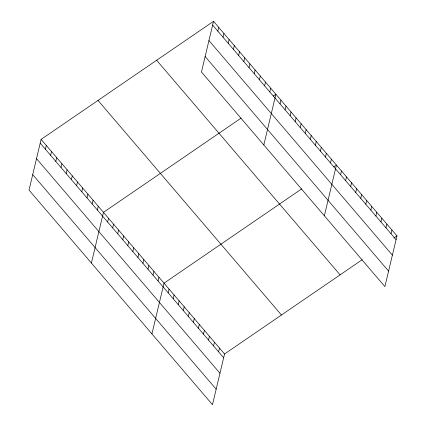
<?xml version="1.0" encoding="UTF-8"?>
<svg xmlns="http://www.w3.org/2000/svg" width="426" height="426" viewBox="0 0 426 426"><rect width="100%" height="100%" fill="white"/><g stroke="black" fill="none" stroke-linecap="round" stroke-linejoin="round"><path stroke-width="0.64" d="M213.527 21.3L201.45 72.005L384.896 286.607L396.973 235.903L213.527 21.3L41.104 139.393L29.027 190.097L212.473 404.7L224.55 353.995L362.201 259.716M45.406 149.238L46.301 145.474M50.603 155.314L51.498 151.555M55.801 161.395L56.695 157.636M60.998 167.477L61.898 163.717M66.195 173.558L67.095 169.793M71.392 179.639L72.292 175.874M76.589 185.72L77.489 181.955M81.792 191.801L82.687 188.036M86.989 197.877L87.884 194.118M92.186 203.958L93.081 200.199M97.384 210.039L98.278 206.28M91.398 263.066L103.475 212.356L241.127 118.082M107.624 222.021L108.523 218.261M112.672 227.921L113.566 224.161M117.714 233.826L118.609 230.061M122.757 239.726L123.657 235.961M127.805 245.626L128.7 241.867M132.848 251.532L133.743 247.767M137.891 257.432L138.791 253.667M142.939 263.332L143.834 259.572M147.982 269.232L148.882 265.473M153.03 275.137L153.924 271.373M158.073 281.038L158.967 277.273M217.83 31.141L218.73 27.381M151.933 333.883L164.015 283.178L301.667 188.899M223.027 37.222L223.927 33.462M168.163 292.838L169.058 289.078M228.224 43.303L229.124 39.543M173.206 298.743L174.101 294.978M233.421 49.384L234.321 45.619M178.249 304.643L179.149 300.878M238.624 55.465L239.518 51.7M183.297 310.543L184.192 306.784M243.821 61.546L244.716 57.782M188.34 316.443L189.235 312.684M249.018 67.622L249.913 63.863M193.388 322.349L194.283 318.584M254.215 73.703L255.11 69.944M198.431 328.249L199.325 324.484M259.413 79.784L260.307 76.025M203.474 334.149L204.374 330.39M264.61 85.866L265.505 82.101M208.522 340.049L209.416 336.29M269.807 91.947L270.702 88.182M213.564 345.955L214.459 342.19M263.822 144.968L275.899 94.263L273.268 96.068M218.607 351.855L219.507 348.09M280.047 103.928L280.947 100.163M285.095 109.828L285.99 106.069M290.138 115.734L291.038 111.969M295.186 121.634L296.081 117.869M300.229 127.534L301.123 123.774M305.272 133.434L306.172 129.674M310.32 139.339L311.214 135.575M315.362 145.239L316.257 141.475M320.405 151.139L321.305 147.38M325.453 157.04L326.348 153.28M330.496 162.945L331.391 159.18M324.356 215.79L336.439 165.08L333.803 166.885M340.587 174.745L341.482 170.986M345.63 180.645L346.53 176.886M350.678 186.551L351.572 182.786M355.721 192.451L356.615 188.686M360.763 198.351L361.663 194.591M365.812 204.251L366.706 200.492M370.854 210.156L371.749 206.392M375.897 216.057L376.797 212.292M380.945 221.957L381.84 218.197M385.988 227.862L386.888 224.097M391.036 233.762L391.931 229.997M393.816 238.065L396.973 235.903M212.633 25.065L396.079 239.662M208.942 40.555L392.389 255.153M205.14 56.514L388.587 271.117M156.63 60.268L340.076 274.871M98.007 100.424L281.453 315.022M41.104 139.393L224.55 353.995M40.209 143.157L223.655 357.755M36.519 158.648L219.965 373.245M32.717 174.607L216.163 389.21"/></g></svg>
